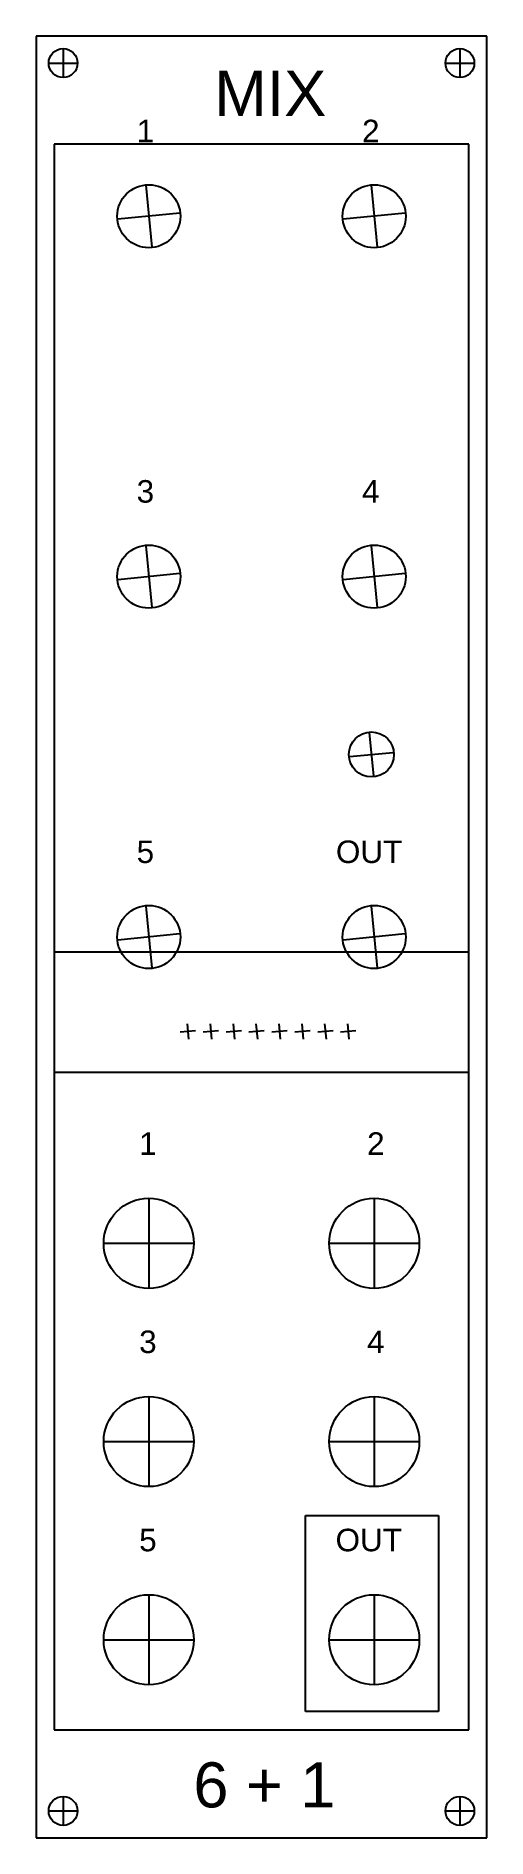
# Model space of a CAD drawing. Header units: millimetres. Extents: x 0 to 50, y -200 to 0.
import ezdxf

# ---------------------------------------------------------------- set-up
doc = ezdxf.new("R2010")
doc.units = ezdxf.units.MM
doc.styles.get("Standard").update_dxf_attribs({"font": 'arial.ttf'})

msp = doc.modelspace()

# ---------------------------------------------------------------- linework, layer by layer
for p, q in [((50, 0), (0, 0)), ((0, 0), (0, -200)), ((50, -200), (50, 0)), ((3, -1.4), (3, -4.6)), ((47, -1.4), (47, -4.6)), ((1.4, -3), (4.6, -3)), ((45.4, -3), (48.6, -3)), ((48, -12), (2, -12)), ((2, -12), (2, -112)), ((48, -112), (48, -12)), ((12.16, -16.57), (12.84, -23.43)), ((37.16, -16.57), (37.84, -23.43)), ((15.93, -19.66), (9.07, -20.34)), ((40.93, -19.66), (34.07, -20.34)), ((12.16, -56.57), (12.84, -63.43)), ((37.16, -56.57), (37.84, -63.43)), ((15.93, -59.66), (9.07, -60.34)), ((40.93, -59.66), (34.07, -60.34)), ((36.95, -77.31), (37.42, -82.16)), ((34.75, -79.98), (39.61, -79.51)), ((12.16, -96.57), (12.84, -103.43)), ((37.16, -96.57), (37.84, -103.43)), ((15.93, -99.66), (9.07, -100.34)), ((40.93, -99.66), (34.07, -100.34)), ((48, -101.68), (2, -101.68)), ((2, -101.68), (2, -188)), ((48, -188), (48, -101.68)), ((16.76, -109.65), (16.92, -111.35)), ((19.3, -109.65), (19.46, -111.35)), ((21.84, -109.65), (22, -111.35)), ((24.38, -109.65), (24.54, -111.35)), ((26.92, -109.65), (27.08, -111.35)), ((29.46, -109.65), (29.62, -111.35)), ((32, -109.65), (32.16, -111.35)), ((34.54, -109.65), (34.7, -111.35)), ((17.69, -110.42), (15.99, -110.58)), ((20.23, -110.42), (18.53, -110.58)), ((22.77, -110.42), (21.07, -110.58)), ((25.31, -110.42), (23.61, -110.58)), ((27.85, -110.42), (26.15, -110.58)), ((30.39, -110.42), (28.69, -110.58)), ((32.93, -110.42), (31.23, -110.58)), ((35.47, -110.42), (33.77, -110.58)), ((2, -115), (48, -115)), ((12.5, -129), (12.5, -139)), ((37.5, -129), (37.5, -139)), ((7.5, -134), (17.5, -134)), ((32.5, -134), (42.5, -134)), ((12.5, -151), (12.5, -161)), ((37.5, -151), (37.5, -161)), ((7.5, -156), (17.5, -156)), ((32.5, -156), (42.5, -156)), ((29.88, -164.22), (44.62, -164.22)), ((29.88, -185.97), (29.88, -164.22)), ((44.62, -164.22), (44.62, -185.97)), ((12.5, -173), (12.5, -183)), ((37.5, -173), (37.5, -183)), ((7.5, -178), (17.5, -178)), ((32.5, -178), (42.5, -178)), ((44.62, -185.97), (29.88, -185.97)), ((2, -188), (48, -188)), ((3, -195.4), (3, -198.6)), ((47, -195.4), (47, -198.6)), ((1.4, -197), (4.6, -197)), ((45.4, -197), (48.6, -197)), ((0, -200), (50, -200))]:
    msp.add_line(p, q)
for centre, radius in [((3, -3), 1.6), ((47, -3), 1.6), ((12.5, -20), 3.5), ((37.5, -20), 3.5), ((12.5, -60), 3.5), ((37.5, -60), 3.5), ((37.19, -79.74), 2.5), ((12.5, -100), 3.5), ((37.5, -100), 3.5), ((12.5, -134), 5), ((37.5, -134), 5), ((12.5, -156), 5), ((37.5, -156), 5), ((12.5, -178), 5), ((37.5, -178), 5), ((3, -197), 1.6), ((47, -197), 1.6)]:
    msp.add_circle(centre, radius)

# ---------------------------------------------------------------- texts
for s, height, p in [('MIX', 5, (19.76, -8.86)), ('1', 2.5, (11.15, -11.79)), ('2', 2.5, (36.15, -11.79)), ('3', 2.5, (11.15, -51.79)), ('4', 2.5, (36.15, -51.79)), ('5', 2.5, (11.15, -91.79)), ('OUT', 2.5, (33.25, -91.79)), ('1', 2.5, (11.43, -124.18)), ('2', 2.5, (36.71, -124.18)), ('3', 2.5, (11.43, -146.18)), ('4', 2.5, (36.71, -146.18)), ('5', 2.5, (11.43, -168.18)), ('OUT', 2.5, (33.21, -168.18)), ('6 + 1', 5, (17.45, -196.61))]:
    msp.add_text(s, height=height).set_placement(p)

doc.saveas('drawing.dxf')
